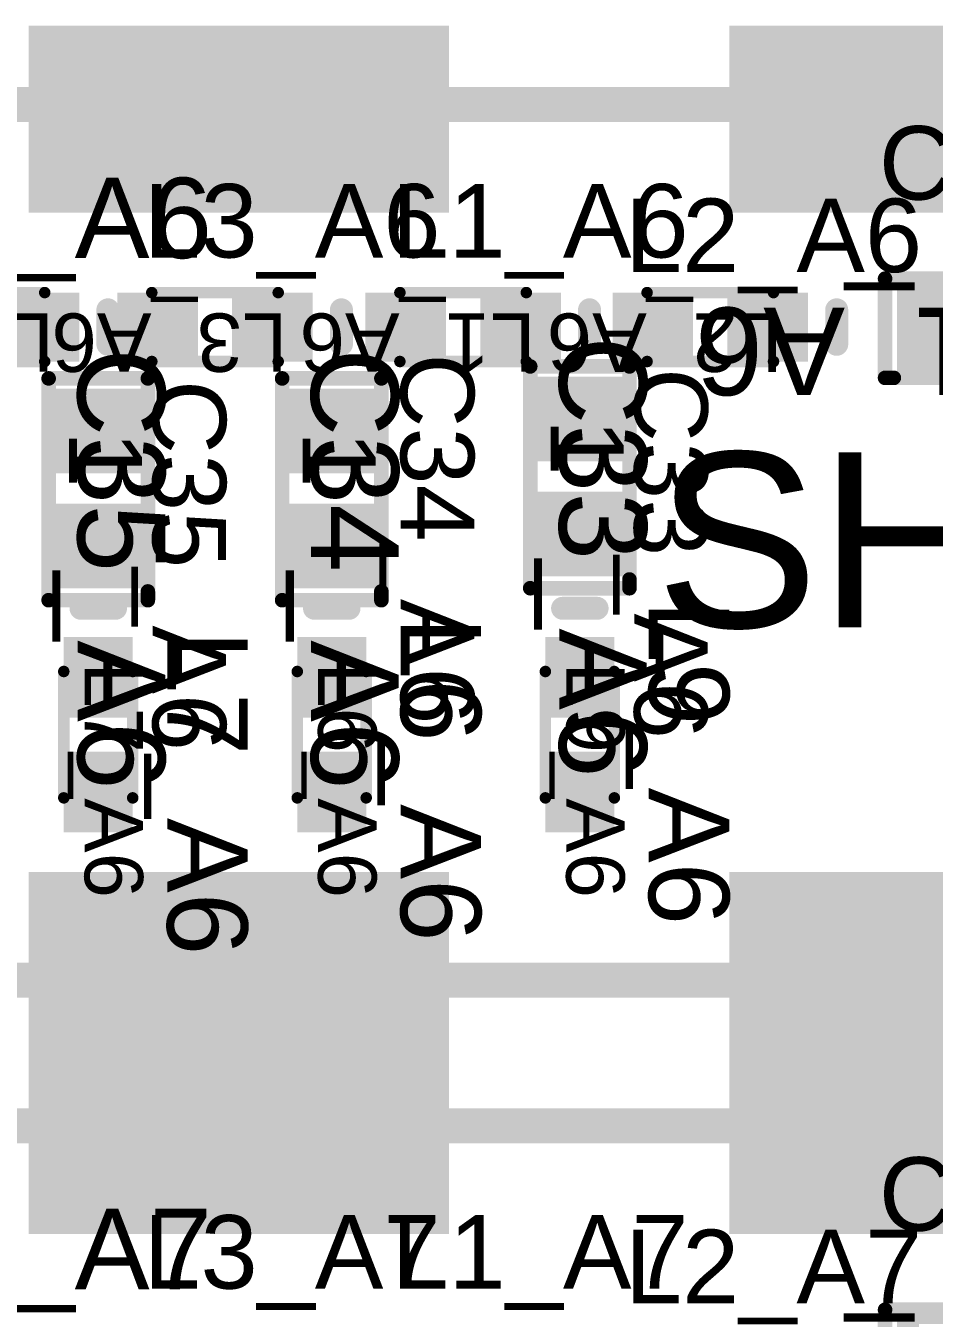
# Model space of a CAD drawing. Header units: inches. Extents: x -0.3 to 12.2, y -3.2 to 4.4.
# Drawn here: x 0.557 to 0.8682, y 1.0501 to 1.492 of the extents above; entities that cross this region are included whole.
import ezdxf

# ---------------------------------------------------------------- set-up
doc = ezdxf.new("R2010")
doc.units = ezdxf.units.IN
doc.header["$MEASUREMENT"] = 0
for name, color, linetype in [('FAB', 56, 'Continuous'), ('Top Assembly', 6, 'Continuous'), ('Top Overlay', 2, 'Continuous'), ('Top Paste', 8, 'Continuous'), ('Top Solder', 216, 'Continuous'), ('TOP_L1', 1, 'Continuous')]:
    doc.layers.add(name, color=color, linetype=linetype)
doc.styles.add('Arial', font='', dxfattribs={"height": 0.2})
doc.styles.get('Arial').set_extended_font_data('Arial')

# ---------------------------------------------------------------- blocks, each defined once
blk = doc.blocks.new('RF_S__18')
at = {"layer": 'Top Paste'}
for points in [[(-0.17, 0.175), (-0.17, 0.115), (-0.31, 0.115), (-0.31, 0.175)], [(0.07, 0.175), (0.07, 0.115), (-0.07, 0.115), (-0.07, 0.175)]]:
    blk.add_hatch(color=8, dxfattribs=at).paths.add_polyline_path(points)
at = {"layer": 'Top Solder'}
for points in [[(-0.168, 0.177), (-0.168, 0.113), (-0.312, 0.113), (-0.312, 0.177)], [(0.072, 0.177), (0.072, 0.113), (-0.072, 0.113), (-0.072, 0.177)]]:
    blk.add_hatch(color=216, dxfattribs=at).paths.add_polyline_path(points)
at = {"layer": 'TOP_L1'}
for points in [[(-0.17, 0.175), (-0.17, 0.115), (-0.31, 0.115), (-0.31, 0.175)], [(0.07, 0.175), (0.07, 0.115), (-0.07, 0.115), (-0.07, 0.175)]]:
    blk.add_hatch(color=1, dxfattribs=at).paths.add_polyline_path(points)
at = {"layer": 'Top Assembly'}
blk.add_lwpolyline([(-0.5, 0.15, 0.012, 0.012, 0), (0.5, 0.15, 0.012, 0.012, 0)], format="xyseb", dxfattribs=at)
blk = doc.blocks.new('RF_S__19')
at = {"layer": 'Top Paste'}
for points in [[(-0.17, 0.175), (-0.17, 0.115), (-0.31, 0.115), (-0.31, 0.175)], [(0.07, 0.175), (0.07, 0.115), (-0.07, 0.115), (-0.07, 0.175)], [(-0.31, -0.175), (-0.31, -0.115), (-0.17, -0.115), (-0.17, -0.175)], [(-0.07, -0.175), (-0.07, -0.115), (0.07, -0.115), (0.07, -0.175)]]:
    blk.add_hatch(color=8, dxfattribs=at).paths.add_polyline_path(points)
at = {"layer": 'Top Solder'}
for points in [[(-0.168, 0.177), (-0.168, 0.113), (-0.312, 0.113), (-0.312, 0.177)], [(0.072, 0.177), (0.072, 0.113), (-0.072, 0.113), (-0.072, 0.177)], [(-0.312, -0.177), (-0.312, -0.113), (-0.168, -0.113), (-0.168, -0.177)], [(-0.072, -0.177), (-0.072, -0.113), (0.072, -0.113), (0.072, -0.177)]]:
    blk.add_hatch(color=216, dxfattribs=at).paths.add_polyline_path(points)
at = {"layer": 'TOP_L1'}
for points in [[(-0.17, 0.175), (-0.17, 0.115), (-0.31, 0.115), (-0.31, 0.175)], [(0.07, 0.175), (0.07, 0.115), (-0.07, 0.115), (-0.07, 0.175)], [(-0.31, -0.175), (-0.31, -0.115), (-0.17, -0.115), (-0.17, -0.175)], [(-0.07, -0.175), (-0.07, -0.115), (0.07, -0.115), (0.07, -0.175)]]:
    blk.add_hatch(color=1, dxfattribs=at).paths.add_polyline_path(points)
at = {"layer": 'Top Assembly'}
for points in [[(-0.5, 0.15, 0.012, 0.012, 0), (0.5, 0.15, 0.012, 0.012, 0)], [(-0.5, -0.15, 0.012, 0.012, 0), (0.5, -0.15, 0.012, 0.012, 0)]]:
    blk.add_lwpolyline(points, format="xyseb", dxfattribs=at)
at = {"layer": 'Top Assembly', "style": 'Arial'}
blk.add_text('SH1_A6', height=0.06, rotation=360, dxfattribs=at).set_placement((-0.09727, -0.02918))
blk = doc.blocks.new('C0402_86')
at = {"layer": 'Top Paste'}
for points in [[(-0.031, -0.0125), (-0.031, 0.0125), (-0.006, 0.0125), (-0.006, -0.0125)], [(0.0084, -0.0125), (0.0084, 0.0125), (0.0334, 0.0125), (0.0334, -0.0125)]]:
    blk.add_hatch(color=8, dxfattribs=at).paths.add_polyline_path(points)
at = {"layer": 'Top Solder'}
for points in [[(-0.033, -0.0145), (-0.033, 0.0145), (-0.004, 0.0145), (-0.004, -0.0145)], [(0.0064, -0.0145), (0.0064, 0.0145), (0.0354, 0.0145), (0.0354, -0.0145)]]:
    blk.add_hatch(color=216, dxfattribs=at).paths.add_polyline_path(points)
at = {"layer": 'TOP_L1'}
for points in [[(-0.031, -0.0125), (-0.031, 0.0125), (-0.006, 0.0125), (-0.006, -0.0125)], [(0.0084, -0.0125), (0.0084, 0.0125), (0.0334, 0.0125), (0.0334, -0.0125)]]:
    blk.add_hatch(color=1, dxfattribs=at).paths.add_polyline_path(points)
at = {"layer": 'Top Assembly'}
for points in [[(-0.0365, 0.017, 0.005, 0.005, 0), (-0.0365, -0.017, 0.005, 0.005, 0)], [(0.0395, 0.017, 0.005, 0.005, 0), (-0.0365, 0.017, 0.005, 0.005, 0)], [(0.0395, 0.017, 0.005, 0.005, 0), (0.0395, -0.017, 0.005, 0.005, 0)], [(0.0395, -0.017, 0.005, 0.005, 0), (-0.0365, -0.017, 0.005, 0.005, 0)]]:
    blk.add_lwpolyline(points, format="xyseb", dxfattribs=at)
for points in [[(-0.03775, 0.017, 0.0025, 0.0025, 1), (-0.03525, 0.017, 0.0025, 0.0025, 1)], [(-0.03775, 0.017, 0.0025, 0.0025, 1), (-0.03525, 0.017, 0.0025, 0.0025, 1)], [(0.03825, 0.017, 0.0025, 0.0025, 1), (0.04075, 0.017, 0.0025, 0.0025, 1)], [(0.03825, 0.017, 0.0025, 0.0025, 1), (0.04075, 0.017, 0.0025, 0.0025, 1)], [(-0.03775, -0.017, 0.0025, 0.0025, 1), (-0.03525, -0.017, 0.0025, 0.0025, 1)], [(-0.03775, -0.017, 0.0025, 0.0025, 1), (-0.03525, -0.017, 0.0025, 0.0025, 1)], [(0.03825, -0.017, 0.0025, 0.0025, 1), (0.04075, -0.017, 0.0025, 0.0025, 1)], [(0.03825, -0.017, 0.0025, 0.0025, 1), (0.04075, -0.017, 0.0025, 0.0025, 1)]]:
    blk.add_lwpolyline(points, format="xyseb", close=True, dxfattribs=at)
at = {"layer": 'Top Overlay'}
for points in [[(0.0365, 0.017, 0.005, 0.005, 0), (-0.0365, 0.017, 0.005, 0.005, 0)], [(-0.0365, 0.017, 0.005, 0.005, 0), (-0.0365, -0.017, 0.005, 0.005, 0)], [(0.0395, 0.017, 0.005, 0.005, 0), (0.0365, 0.017, 0.005, 0.005, 0)], [(0.0395, 0.017, 0.005, 0.005, 0), (0.0395, -0.017, 0.005, 0.005, 0)], [(0.0395, -0.017, 0.005, 0.005, 0), (-0.0365, -0.017, 0.005, 0.005, 0)]]:
    blk.add_lwpolyline(points, format="xyseb", dxfattribs=at)
for points in [[(-0.03775, 0.017, 0.0025, 0.0025, 1), (-0.03525, 0.017, 0.0025, 0.0025, 1)], [(-0.03775, 0.017, 0.0025, 0.0025, 1), (-0.03525, 0.017, 0.0025, 0.0025, 1)], [(0.03525, 0.017, 0.0025, 0.0025, 1), (0.03775, 0.017, 0.0025, 0.0025, 1)], [(0.03525, 0.017, 0.0025, 0.0025, 1), (0.03775, 0.017, 0.0025, 0.0025, 1)], [(0.03825, 0.017, 0.0025, 0.0025, 1), (0.04075, 0.017, 0.0025, 0.0025, 1)], [(0.03825, 0.017, 0.0025, 0.0025, 1), (0.04075, 0.017, 0.0025, 0.0025, 1)], [(-0.03775, -0.017, 0.0025, 0.0025, 1), (-0.03525, -0.017, 0.0025, 0.0025, 1)], [(-0.03775, -0.017, 0.0025, 0.0025, 1), (-0.03525, -0.017, 0.0025, 0.0025, 1)], [(0.03825, -0.017, 0.0025, 0.0025, 1), (0.04075, -0.017, 0.0025, 0.0025, 1)], [(0.03825, -0.017, 0.0025, 0.0025, 1), (0.04075, -0.017, 0.0025, 0.0025, 1)]]:
    blk.add_lwpolyline(points, format="xyseb", close=True, dxfattribs=at)
at = {"layer": 'FAB', "style": 'Arial'}
blk.add_text('1', height=0.025, dxfattribs=at).set_placement((-0.0185, -0.01))
at = {"layer": 'Top Assembly', "style": 'Arial'}
blk.add_text('C31_A7', height=0.03, dxfattribs=at).set_placement((-0.04693, -0.00707))
blk = doc.blocks.new('0402_A_185')
at = {"layer": 'Top Paste'}
for points in [[(-0.0315, -0.00984), (-0.0315, 0.00984), (-0.00787, 0.00984), (-0.00787, -0.00984)], [(0.00787, -0.00984), (0.00787, 0.00984), (0.0315, 0.00984), (0.0315, -0.00984)]]:
    blk.add_hatch(color=8, dxfattribs=at).paths.add_polyline_path(points)
at = {"layer": 'Top Solder'}
for points in [[(-0.0335, -0.01184), (-0.0335, 0.01184), (-0.00587, 0.01184), (-0.00587, -0.01184)], [(0.00587, -0.01184), (0.00587, 0.01184), (0.0335, 0.01184), (0.0335, -0.01184)]]:
    blk.add_hatch(color=216, dxfattribs=at).paths.add_polyline_path(points)
at = {"layer": 'TOP_L1'}
for points in [[(-0.0315, -0.00984), (-0.0315, 0.00984), (-0.00787, 0.00984), (-0.00787, -0.00984)], [(0.00787, -0.00984), (0.00787, 0.00984), (0.0315, 0.00984), (0.0315, -0.00984)]]:
    blk.add_hatch(color=1, dxfattribs=at).paths.add_polyline_path(points)
at = {"layer": 'Top Assembly'}
for points in [[(0.02165, 0.01181, 0.00394, 0.00394, 0), (-0.02165, 0.01181, 0.00394, 0.00394, 0)], [(-0.02165, -0.01181, 0.00394, 0.00394, 0), (-0.02165, 0.01181, 0.00394, 0.00394, 0)], [(0.02165, -0.01181, 0.00394, 0.00394, 0), (0.02165, 0.01181, 0.00394, 0.00394, 0)], [(0.02165, -0.01181, 0.00394, 0.00394, 0), (-0.02165, -0.01181, 0.00394, 0.00394, 0)]]:
    blk.add_lwpolyline(points, format="xyseb", dxfattribs=at)
for points in [[(-0.02264, 0.01181, 0.00197, 0.00197, 1), (-0.02067, 0.01181, 0.00197, 0.00197, 1)], [(-0.02264, 0.01181, 0.00197, 0.00197, 1), (-0.02067, 0.01181, 0.00197, 0.00197, 1)], [(0.02067, 0.01181, 0.00197, 0.00197, 1), (0.02264, 0.01181, 0.00197, 0.00197, 1)], [(0.02067, 0.01181, 0.00197, 0.00197, 1), (0.02264, 0.01181, 0.00197, 0.00197, 1)], [(-0.02264, -0.01181, 0.00197, 0.00197, 1), (-0.02067, -0.01181, 0.00197, 0.00197, 1)], [(-0.02264, -0.01181, 0.00197, 0.00197, 1), (-0.02067, -0.01181, 0.00197, 0.00197, 1)], [(0.02067, -0.01181, 0.00197, 0.00197, 1), (0.02264, -0.01181, 0.00197, 0.00197, 1)], [(0.02067, -0.01181, 0.00197, 0.00197, 1), (0.02264, -0.01181, 0.00197, 0.00197, 1)]]:
    blk.add_lwpolyline(points, format="xyseb", close=True, dxfattribs=at)
at = {"layer": 'Top Overlay'}
blk.add_lwpolyline([(-0.04331, -0.00591, 0.00787, 0.00787, 0), (-0.04331, 0.00591, 0.00787, 0.00787, 0)], format="xyseb", dxfattribs=at)
for points in [[(-0.04528, 0.00591, 0.00394, 0.00394, 1), (-0.04134, 0.00591, 0.00394, 0.00394, 1)], [(-0.04528, -0.00591, 0.00394, 0.00394, 1), (-0.04134, -0.00591, 0.00394, 0.00394, 1)]]:
    blk.add_lwpolyline(points, format="xyseb", close=True, dxfattribs=at)
at = {"layer": 'Top Assembly', "style": 'Arial'}
blk.add_text('L7_A6', height=0.02, dxfattribs=at).set_placement((-0.02483, -0.00466))
blk = doc.blocks.new('0402_A_189')
at = {"layer": 'Top Paste'}
for points in [[(-0.0315, -0.00984), (-0.0315, 0.00984), (-0.00787, 0.00984), (-0.00787, -0.00984)], [(0.00787, -0.00984), (0.00787, 0.00984), (0.0315, 0.00984), (0.0315, -0.00984)]]:
    blk.add_hatch(color=8, dxfattribs=at).paths.add_polyline_path(points)
at = {"layer": 'Top Solder'}
for points in [[(-0.0335, -0.01184), (-0.0335, 0.01184), (-0.00587, 0.01184), (-0.00587, -0.01184)], [(0.00587, -0.01184), (0.00587, 0.01184), (0.0335, 0.01184), (0.0335, -0.01184)]]:
    blk.add_hatch(color=216, dxfattribs=at).paths.add_polyline_path(points)
at = {"layer": 'TOP_L1'}
for points in [[(-0.0315, -0.00984), (-0.0315, 0.00984), (-0.00787, 0.00984), (-0.00787, -0.00984)], [(0.00787, -0.00984), (0.00787, 0.00984), (0.0315, 0.00984), (0.0315, -0.00984)]]:
    blk.add_hatch(color=1, dxfattribs=at).paths.add_polyline_path(points)
at = {"layer": 'Top Assembly'}
for points in [[(0.02165, 0.01181, 0.00394, 0.00394, 0), (-0.02165, 0.01181, 0.00394, 0.00394, 0)], [(-0.02165, -0.01181, 0.00394, 0.00394, 0), (-0.02165, 0.01181, 0.00394, 0.00394, 0)], [(0.02165, -0.01181, 0.00394, 0.00394, 0), (0.02165, 0.01181, 0.00394, 0.00394, 0)], [(0.02165, -0.01181, 0.00394, 0.00394, 0), (-0.02165, -0.01181, 0.00394, 0.00394, 0)]]:
    blk.add_lwpolyline(points, format="xyseb", dxfattribs=at)
for points in [[(-0.02264, 0.01181, 0.00197, 0.00197, 1), (-0.02067, 0.01181, 0.00197, 0.00197, 1)], [(-0.02264, 0.01181, 0.00197, 0.00197, 1), (-0.02067, 0.01181, 0.00197, 0.00197, 1)], [(0.02067, 0.01181, 0.00197, 0.00197, 1), (0.02264, 0.01181, 0.00197, 0.00197, 1)], [(0.02067, 0.01181, 0.00197, 0.00197, 1), (0.02264, 0.01181, 0.00197, 0.00197, 1)], [(-0.02264, -0.01181, 0.00197, 0.00197, 1), (-0.02067, -0.01181, 0.00197, 0.00197, 1)], [(-0.02264, -0.01181, 0.00197, 0.00197, 1), (-0.02067, -0.01181, 0.00197, 0.00197, 1)], [(0.02067, -0.01181, 0.00197, 0.00197, 1), (0.02264, -0.01181, 0.00197, 0.00197, 1)], [(0.02067, -0.01181, 0.00197, 0.00197, 1), (0.02264, -0.01181, 0.00197, 0.00197, 1)]]:
    blk.add_lwpolyline(points, format="xyseb", close=True, dxfattribs=at)
at = {"layer": 'Top Overlay'}
blk.add_lwpolyline([(-0.04331, -0.00591, 0.00787, 0.00787, 0), (-0.04331, 0.00591, 0.00787, 0.00787, 0)], format="xyseb", dxfattribs=at)
for points in [[(-0.04528, 0.00591, 0.00394, 0.00394, 1), (-0.04134, 0.00591, 0.00394, 0.00394, 1)], [(-0.04528, -0.00591, 0.00394, 0.00394, 1), (-0.04134, -0.00591, 0.00394, 0.00394, 1)]]:
    blk.add_lwpolyline(points, format="xyseb", close=True, dxfattribs=at)
at = {"layer": 'Top Assembly', "style": 'Arial'}
blk.add_text('L6_A6', height=0.02, dxfattribs=at).set_placement((-0.02483, -0.00466))
blk = doc.blocks.new('0402_A_193')
at = {"layer": 'Top Paste'}
for points in [[(-0.0315, -0.00984), (-0.0315, 0.00984), (-0.00787, 0.00984), (-0.00787, -0.00984)], [(0.00787, -0.00984), (0.00787, 0.00984), (0.0315, 0.00984), (0.0315, -0.00984)]]:
    blk.add_hatch(color=8, dxfattribs=at).paths.add_polyline_path(points)
at = {"layer": 'Top Solder'}
for points in [[(-0.0335, -0.01184), (-0.0335, 0.01184), (-0.00587, 0.01184), (-0.00587, -0.01184)], [(0.00587, -0.01184), (0.00587, 0.01184), (0.0335, 0.01184), (0.0335, -0.01184)]]:
    blk.add_hatch(color=216, dxfattribs=at).paths.add_polyline_path(points)
at = {"layer": 'TOP_L1'}
for points in [[(-0.0315, -0.00984), (-0.0315, 0.00984), (-0.00787, 0.00984), (-0.00787, -0.00984)], [(0.00787, -0.00984), (0.00787, 0.00984), (0.0315, 0.00984), (0.0315, -0.00984)]]:
    blk.add_hatch(color=1, dxfattribs=at).paths.add_polyline_path(points)
at = {"layer": 'Top Assembly'}
for points in [[(0.02165, 0.01181, 0.00394, 0.00394, 0), (-0.02165, 0.01181, 0.00394, 0.00394, 0)], [(-0.02165, -0.01181, 0.00394, 0.00394, 0), (-0.02165, 0.01181, 0.00394, 0.00394, 0)], [(0.02165, -0.01181, 0.00394, 0.00394, 0), (0.02165, 0.01181, 0.00394, 0.00394, 0)], [(0.02165, -0.01181, 0.00394, 0.00394, 0), (-0.02165, -0.01181, 0.00394, 0.00394, 0)]]:
    blk.add_lwpolyline(points, format="xyseb", dxfattribs=at)
for points in [[(-0.02264, 0.01181, 0.00197, 0.00197, 1), (-0.02067, 0.01181, 0.00197, 0.00197, 1)], [(-0.02264, 0.01181, 0.00197, 0.00197, 1), (-0.02067, 0.01181, 0.00197, 0.00197, 1)], [(0.02067, 0.01181, 0.00197, 0.00197, 1), (0.02264, 0.01181, 0.00197, 0.00197, 1)], [(0.02067, 0.01181, 0.00197, 0.00197, 1), (0.02264, 0.01181, 0.00197, 0.00197, 1)], [(-0.02264, -0.01181, 0.00197, 0.00197, 1), (-0.02067, -0.01181, 0.00197, 0.00197, 1)], [(-0.02264, -0.01181, 0.00197, 0.00197, 1), (-0.02067, -0.01181, 0.00197, 0.00197, 1)], [(0.02067, -0.01181, 0.00197, 0.00197, 1), (0.02264, -0.01181, 0.00197, 0.00197, 1)], [(0.02067, -0.01181, 0.00197, 0.00197, 1), (0.02264, -0.01181, 0.00197, 0.00197, 1)]]:
    blk.add_lwpolyline(points, format="xyseb", close=True, dxfattribs=at)
at = {"layer": 'Top Overlay'}
blk.add_lwpolyline([(-0.04331, -0.00591, 0.00787, 0.00787, 0), (-0.04331, 0.00591, 0.00787, 0.00787, 0)], format="xyseb", dxfattribs=at)
for points in [[(-0.04528, 0.00591, 0.00394, 0.00394, 1), (-0.04134, 0.00591, 0.00394, 0.00394, 1)], [(-0.04528, -0.00591, 0.00394, 0.00394, 1), (-0.04134, -0.00591, 0.00394, 0.00394, 1)]]:
    blk.add_lwpolyline(points, format="xyseb", close=True, dxfattribs=at)
at = {"layer": 'Top Assembly', "style": 'Arial'}
blk.add_text('L9_A6', height=0.02, dxfattribs=at).set_placement((-0.02483, -0.00466))
blk = doc.blocks.new('0402_A_201')
at = {"layer": 'Top Paste'}
for points in [[(-0.0315, -0.00984), (-0.0315, 0.00984), (-0.00787, 0.00984), (-0.00787, -0.00984)], [(0.00787, -0.00984), (0.00787, 0.00984), (0.0315, 0.00984), (0.0315, -0.00984)]]:
    blk.add_hatch(color=8, dxfattribs=at).paths.add_polyline_path(points)
at = {"layer": 'Top Solder'}
for points in [[(-0.0335, -0.01184), (-0.0335, 0.01184), (-0.00587, 0.01184), (-0.00587, -0.01184)], [(0.00587, -0.01184), (0.00587, 0.01184), (0.0335, 0.01184), (0.0335, -0.01184)]]:
    blk.add_hatch(color=216, dxfattribs=at).paths.add_polyline_path(points)
at = {"layer": 'TOP_L1'}
for points in [[(-0.0315, -0.00984), (-0.0315, 0.00984), (-0.00787, 0.00984), (-0.00787, -0.00984)], [(0.00787, -0.00984), (0.00787, 0.00984), (0.0315, 0.00984), (0.0315, -0.00984)]]:
    blk.add_hatch(color=1, dxfattribs=at).paths.add_polyline_path(points)
at = {"layer": 'Top Assembly'}
for points in [[(0.02165, 0.01181, 0.00394, 0.00394, 0), (-0.02165, 0.01181, 0.00394, 0.00394, 0)], [(-0.02165, 0.01181, 0.00394, 0.00394, 0), (-0.02165, -0.01181, 0.00394, 0.00394, 0)], [(0.02165, 0.01181, 0.00394, 0.00394, 0), (0.02165, -0.01181, 0.00394, 0.00394, 0)], [(0.02165, -0.01181, 0.00394, 0.00394, 0), (-0.02165, -0.01181, 0.00394, 0.00394, 0)]]:
    blk.add_lwpolyline(points, format="xyseb", dxfattribs=at)
for points in [[(-0.02264, 0.01181, 0.00197, 0.00197, 1), (-0.02067, 0.01181, 0.00197, 0.00197, 1)], [(-0.02264, 0.01181, 0.00197, 0.00197, 1), (-0.02067, 0.01181, 0.00197, 0.00197, 1)], [(0.02067, 0.01181, 0.00197, 0.00197, 1), (0.02264, 0.01181, 0.00197, 0.00197, 1)], [(0.02067, 0.01181, 0.00197, 0.00197, 1), (0.02264, 0.01181, 0.00197, 0.00197, 1)], [(-0.02264, -0.01181, 0.00197, 0.00197, 1), (-0.02067, -0.01181, 0.00197, 0.00197, 1)], [(-0.02264, -0.01181, 0.00197, 0.00197, 1), (-0.02067, -0.01181, 0.00197, 0.00197, 1)], [(0.02067, -0.01181, 0.00197, 0.00197, 1), (0.02264, -0.01181, 0.00197, 0.00197, 1)], [(0.02067, -0.01181, 0.00197, 0.00197, 1), (0.02264, -0.01181, 0.00197, 0.00197, 1)]]:
    blk.add_lwpolyline(points, format="xyseb", close=True, dxfattribs=at)
at = {"layer": 'Top Overlay'}
blk.add_lwpolyline([(-0.04331, 0.00591, 0.00787, 0.00787, 0), (-0.04331, -0.00591, 0.00787, 0.00787, 0)], format="xyseb", dxfattribs=at)
for points in [[(-0.04528, 0.00591, 0.00394, 0.00394, 1), (-0.04134, 0.00591, 0.00394, 0.00394, 1)], [(-0.04528, -0.00591, 0.00394, 0.00394, 1), (-0.04134, -0.00591, 0.00394, 0.00394, 1)]]:
    blk.add_lwpolyline(points, format="xyseb", close=True, dxfattribs=at)
at = {"layer": 'Top Assembly', "style": 'Arial'}
blk.add_text('L4_A6', height=0.02, dxfattribs=at).set_placement((-0.02483, -0.00466))
blk = doc.blocks.new('0402_A_214')
at = {"layer": 'Top Paste'}
for points in [[(-0.0315, -0.00984), (-0.0315, 0.00984), (-0.00787, 0.00984), (-0.00787, -0.00984)], [(0.00787, -0.00984), (0.00787, 0.00984), (0.0315, 0.00984), (0.0315, -0.00984)]]:
    blk.add_hatch(color=8, dxfattribs=at).paths.add_polyline_path(points)
at = {"layer": 'Top Solder'}
for points in [[(-0.0335, -0.01184), (-0.0335, 0.01184), (-0.00587, 0.01184), (-0.00587, -0.01184)], [(0.00587, -0.01184), (0.00587, 0.01184), (0.0335, 0.01184), (0.0335, -0.01184)]]:
    blk.add_hatch(color=216, dxfattribs=at).paths.add_polyline_path(points)
at = {"layer": 'TOP_L1'}
for points in [[(-0.0315, -0.00984), (-0.0315, 0.00984), (-0.00787, 0.00984), (-0.00787, -0.00984)], [(0.00787, -0.00984), (0.00787, 0.00984), (0.0315, 0.00984), (0.0315, -0.00984)]]:
    blk.add_hatch(color=1, dxfattribs=at).paths.add_polyline_path(points)
at = {"layer": 'Top Assembly'}
for points in [[(0.02165, 0.01181, 0.00394, 0.00394, 0), (-0.02165, 0.01181, 0.00394, 0.00394, 0)], [(-0.02165, 0.01181, 0.00394, 0.00394, 0), (-0.02165, -0.01181, 0.00394, 0.00394, 0)], [(0.02165, 0.01181, 0.00394, 0.00394, 0), (0.02165, -0.01181, 0.00394, 0.00394, 0)], [(0.02165, -0.01181, 0.00394, 0.00394, 0), (-0.02165, -0.01181, 0.00394, 0.00394, 0)]]:
    blk.add_lwpolyline(points, format="xyseb", dxfattribs=at)
for points in [[(-0.02264, 0.01181, 0.00197, 0.00197, 1), (-0.02067, 0.01181, 0.00197, 0.00197, 1)], [(-0.02264, 0.01181, 0.00197, 0.00197, 1), (-0.02067, 0.01181, 0.00197, 0.00197, 1)], [(0.02067, 0.01181, 0.00197, 0.00197, 1), (0.02264, 0.01181, 0.00197, 0.00197, 1)], [(0.02067, 0.01181, 0.00197, 0.00197, 1), (0.02264, 0.01181, 0.00197, 0.00197, 1)], [(-0.02264, -0.01181, 0.00197, 0.00197, 1), (-0.02067, -0.01181, 0.00197, 0.00197, 1)], [(-0.02264, -0.01181, 0.00197, 0.00197, 1), (-0.02067, -0.01181, 0.00197, 0.00197, 1)], [(0.02067, -0.01181, 0.00197, 0.00197, 1), (0.02264, -0.01181, 0.00197, 0.00197, 1)], [(0.02067, -0.01181, 0.00197, 0.00197, 1), (0.02264, -0.01181, 0.00197, 0.00197, 1)]]:
    blk.add_lwpolyline(points, format="xyseb", close=True, dxfattribs=at)
at = {"layer": 'Top Overlay'}
blk.add_lwpolyline([(-0.04331, 0.00591, 0.00787, 0.00787, 0), (-0.04331, -0.00591, 0.00787, 0.00787, 0)], format="xyseb", dxfattribs=at)
for points in [[(-0.04528, 0.00591, 0.00394, 0.00394, 1), (-0.04134, 0.00591, 0.00394, 0.00394, 1)], [(-0.04528, -0.00591, 0.00394, 0.00394, 1), (-0.04134, -0.00591, 0.00394, 0.00394, 1)]]:
    blk.add_lwpolyline(points, format="xyseb", close=True, dxfattribs=at)
at = {"layer": 'Top Assembly', "style": 'Arial'}
blk.add_text('L3_A6', height=0.02, dxfattribs=at).set_placement((-0.02483, -0.00466))
blk = doc.blocks.new('0402_A_217')
at = {"layer": 'Top Paste'}
for points in [[(-0.0315, -0.00984), (-0.0315, 0.00984), (-0.00787, 0.00984), (-0.00787, -0.00984)], [(0.00787, -0.00984), (0.00787, 0.00984), (0.0315, 0.00984), (0.0315, -0.00984)]]:
    blk.add_hatch(color=8, dxfattribs=at).paths.add_polyline_path(points)
at = {"layer": 'Top Solder'}
for points in [[(-0.0335, -0.01184), (-0.0335, 0.01184), (-0.00587, 0.01184), (-0.00587, -0.01184)], [(0.00587, -0.01184), (0.00587, 0.01184), (0.0335, 0.01184), (0.0335, -0.01184)]]:
    blk.add_hatch(color=216, dxfattribs=at).paths.add_polyline_path(points)
at = {"layer": 'TOP_L1'}
for points in [[(-0.0315, -0.00984), (-0.0315, 0.00984), (-0.00787, 0.00984), (-0.00787, -0.00984)], [(0.00787, -0.00984), (0.00787, 0.00984), (0.0315, 0.00984), (0.0315, -0.00984)]]:
    blk.add_hatch(color=1, dxfattribs=at).paths.add_polyline_path(points)
at = {"layer": 'Top Assembly'}
for points in [[(0.02165, 0.01181, 0.00394, 0.00394, 0), (-0.02165, 0.01181, 0.00394, 0.00394, 0)], [(-0.02165, 0.01181, 0.00394, 0.00394, 0), (-0.02165, -0.01181, 0.00394, 0.00394, 0)], [(0.02165, 0.01181, 0.00394, 0.00394, 0), (0.02165, -0.01181, 0.00394, 0.00394, 0)], [(0.02165, -0.01181, 0.00394, 0.00394, 0), (-0.02165, -0.01181, 0.00394, 0.00394, 0)]]:
    blk.add_lwpolyline(points, format="xyseb", dxfattribs=at)
for points in [[(-0.02264, 0.01181, 0.00197, 0.00197, 1), (-0.02067, 0.01181, 0.00197, 0.00197, 1)], [(-0.02264, 0.01181, 0.00197, 0.00197, 1), (-0.02067, 0.01181, 0.00197, 0.00197, 1)], [(0.02067, 0.01181, 0.00197, 0.00197, 1), (0.02264, 0.01181, 0.00197, 0.00197, 1)], [(0.02067, 0.01181, 0.00197, 0.00197, 1), (0.02264, 0.01181, 0.00197, 0.00197, 1)], [(-0.02264, -0.01181, 0.00197, 0.00197, 1), (-0.02067, -0.01181, 0.00197, 0.00197, 1)], [(-0.02264, -0.01181, 0.00197, 0.00197, 1), (-0.02067, -0.01181, 0.00197, 0.00197, 1)], [(0.02067, -0.01181, 0.00197, 0.00197, 1), (0.02264, -0.01181, 0.00197, 0.00197, 1)], [(0.02067, -0.01181, 0.00197, 0.00197, 1), (0.02264, -0.01181, 0.00197, 0.00197, 1)]]:
    blk.add_lwpolyline(points, format="xyseb", close=True, dxfattribs=at)
at = {"layer": 'Top Overlay'}
blk.add_lwpolyline([(-0.04331, 0.00591, 0.00787, 0.00787, 0), (-0.04331, -0.00591, 0.00787, 0.00787, 0)], format="xyseb", dxfattribs=at)
for points in [[(-0.04528, 0.00591, 0.00394, 0.00394, 1), (-0.04134, 0.00591, 0.00394, 0.00394, 1)], [(-0.04528, -0.00591, 0.00394, 0.00394, 1), (-0.04134, -0.00591, 0.00394, 0.00394, 1)]]:
    blk.add_lwpolyline(points, format="xyseb", close=True, dxfattribs=at)
at = {"layer": 'Top Assembly', "style": 'Arial'}
blk.add_text('L2_A6', height=0.02, dxfattribs=at).set_placement((-0.02483, -0.00465))
blk = doc.blocks.new('0402_A_220')
at = {"layer": 'Top Paste'}
for points in [[(-0.0315, -0.00984), (-0.0315, 0.00984), (-0.00787, 0.00984), (-0.00787, -0.00984)], [(0.00787, -0.00984), (0.00787, 0.00984), (0.0315, 0.00984), (0.0315, -0.00984)]]:
    blk.add_hatch(color=8, dxfattribs=at).paths.add_polyline_path(points)
at = {"layer": 'Top Solder'}
for points in [[(-0.0335, -0.01184), (-0.0335, 0.01184), (-0.00587, 0.01184), (-0.00587, -0.01184)], [(0.00587, -0.01184), (0.00587, 0.01184), (0.0335, 0.01184), (0.0335, -0.01184)]]:
    blk.add_hatch(color=216, dxfattribs=at).paths.add_polyline_path(points)
at = {"layer": 'TOP_L1'}
for points in [[(-0.0315, -0.00984), (-0.0315, 0.00984), (-0.00787, 0.00984), (-0.00787, -0.00984)], [(0.00787, -0.00984), (0.00787, 0.00984), (0.0315, 0.00984), (0.0315, -0.00984)]]:
    blk.add_hatch(color=1, dxfattribs=at).paths.add_polyline_path(points)
at = {"layer": 'Top Assembly'}
for points in [[(0.02165, 0.01181, 0.00394, 0.00394, 0), (-0.02165, 0.01181, 0.00394, 0.00394, 0)], [(-0.02165, 0.01181, 0.00394, 0.00394, 0), (-0.02165, -0.01181, 0.00394, 0.00394, 0)], [(0.02165, 0.01181, 0.00394, 0.00394, 0), (0.02165, -0.01181, 0.00394, 0.00394, 0)], [(0.02165, -0.01181, 0.00394, 0.00394, 0), (-0.02165, -0.01181, 0.00394, 0.00394, 0)]]:
    blk.add_lwpolyline(points, format="xyseb", dxfattribs=at)
for points in [[(-0.02264, 0.01181, 0.00197, 0.00197, 1), (-0.02067, 0.01181, 0.00197, 0.00197, 1)], [(-0.02264, 0.01181, 0.00197, 0.00197, 1), (-0.02067, 0.01181, 0.00197, 0.00197, 1)], [(0.02067, 0.01181, 0.00197, 0.00197, 1), (0.02264, 0.01181, 0.00197, 0.00197, 1)], [(0.02067, 0.01181, 0.00197, 0.00197, 1), (0.02264, 0.01181, 0.00197, 0.00197, 1)], [(-0.02264, -0.01181, 0.00197, 0.00197, 1), (-0.02067, -0.01181, 0.00197, 0.00197, 1)], [(-0.02264, -0.01181, 0.00197, 0.00197, 1), (-0.02067, -0.01181, 0.00197, 0.00197, 1)], [(0.02067, -0.01181, 0.00197, 0.00197, 1), (0.02264, -0.01181, 0.00197, 0.00197, 1)], [(0.02067, -0.01181, 0.00197, 0.00197, 1), (0.02264, -0.01181, 0.00197, 0.00197, 1)]]:
    blk.add_lwpolyline(points, format="xyseb", close=True, dxfattribs=at)
at = {"layer": 'Top Overlay'}
blk.add_lwpolyline([(-0.04331, 0.00591, 0.00787, 0.00787, 0), (-0.04331, -0.00591, 0.00787, 0.00787, 0)], format="xyseb", dxfattribs=at)
for points in [[(-0.04528, 0.00591, 0.00394, 0.00394, 1), (-0.04134, 0.00591, 0.00394, 0.00394, 1)], [(-0.04528, -0.00591, 0.00394, 0.00394, 1), (-0.04134, -0.00591, 0.00394, 0.00394, 1)]]:
    blk.add_lwpolyline(points, format="xyseb", close=True, dxfattribs=at)
at = {"layer": 'Top Assembly', "style": 'Arial'}
blk.add_text('L1_A6', height=0.02, dxfattribs=at).set_placement((-0.02483, -0.00466))
blk = doc.blocks.new('C0402_237')
at = {"layer": 'Top Paste'}
for points in [[(-0.031, -0.0125), (-0.031, 0.0125), (-0.006, 0.0125), (-0.006, -0.0125)], [(0.0084, -0.0125), (0.0084, 0.0125), (0.0334, 0.0125), (0.0334, -0.0125)]]:
    blk.add_hatch(color=8, dxfattribs=at).paths.add_polyline_path(points)
at = {"layer": 'Top Solder'}
for points in [[(-0.033, -0.0145), (-0.033, 0.0145), (-0.004, 0.0145), (-0.004, -0.0145)], [(0.0064, -0.0145), (0.0064, 0.0145), (0.0354, 0.0145), (0.0354, -0.0145)]]:
    blk.add_hatch(color=216, dxfattribs=at).paths.add_polyline_path(points)
at = {"layer": 'TOP_L1'}
for points in [[(-0.031, -0.0125), (-0.031, 0.0125), (-0.006, 0.0125), (-0.006, -0.0125)], [(0.0084, -0.0125), (0.0084, 0.0125), (0.0334, 0.0125), (0.0334, -0.0125)]]:
    blk.add_hatch(color=1, dxfattribs=at).paths.add_polyline_path(points)
at = {"layer": 'Top Assembly'}
for points in [[(-0.0365, -0.017, 0.005, 0.005, 0), (-0.0365, 0.017, 0.005, 0.005, 0)], [(0.0395, 0.017, 0.005, 0.005, 0), (-0.0365, 0.017, 0.005, 0.005, 0)], [(0.0395, -0.017, 0.005, 0.005, 0), (0.0395, 0.017, 0.005, 0.005, 0)], [(0.0395, -0.017, 0.005, 0.005, 0), (-0.0365, -0.017, 0.005, 0.005, 0)]]:
    blk.add_lwpolyline(points, format="xyseb", dxfattribs=at)
for points in [[(-0.03775, 0.017, 0.0025, 0.0025, 1), (-0.03525, 0.017, 0.0025, 0.0025, 1)], [(-0.03775, 0.017, 0.0025, 0.0025, 1), (-0.03525, 0.017, 0.0025, 0.0025, 1)], [(0.03825, 0.017, 0.0025, 0.0025, 1), (0.04075, 0.017, 0.0025, 0.0025, 1)], [(0.03825, 0.017, 0.0025, 0.0025, 1), (0.04075, 0.017, 0.0025, 0.0025, 1)], [(-0.03775, -0.017, 0.0025, 0.0025, 1), (-0.03525, -0.017, 0.0025, 0.0025, 1)], [(-0.03775, -0.017, 0.0025, 0.0025, 1), (-0.03525, -0.017, 0.0025, 0.0025, 1)], [(0.03825, -0.017, 0.0025, 0.0025, 1), (0.04075, -0.017, 0.0025, 0.0025, 1)], [(0.03825, -0.017, 0.0025, 0.0025, 1), (0.04075, -0.017, 0.0025, 0.0025, 1)]]:
    blk.add_lwpolyline(points, format="xyseb", close=True, dxfattribs=at)
at = {"layer": 'Top Overlay'}
for points in [[(0.0365, 0.017, 0.005, 0.005, 0), (-0.0365, 0.017, 0.005, 0.005, 0)], [(-0.0365, -0.017, 0.005, 0.005, 0), (-0.0365, 0.017, 0.005, 0.005, 0)], [(0.0395, 0.017, 0.005, 0.005, 0), (0.0365, 0.017, 0.005, 0.005, 0)], [(0.0395, -0.017, 0.005, 0.005, 0), (0.0395, 0.017, 0.005, 0.005, 0)], [(0.0395, -0.017, 0.005, 0.005, 0), (-0.0365, -0.017, 0.005, 0.005, 0)]]:
    blk.add_lwpolyline(points, format="xyseb", dxfattribs=at)
for points in [[(-0.03775, 0.017, 0.0025, 0.0025, 1), (-0.03525, 0.017, 0.0025, 0.0025, 1)], [(-0.03775, 0.017, 0.0025, 0.0025, 1), (-0.03525, 0.017, 0.0025, 0.0025, 1)], [(0.03525, 0.017, 0.0025, 0.0025, 1), (0.03775, 0.017, 0.0025, 0.0025, 1)], [(0.03525, 0.017, 0.0025, 0.0025, 1), (0.03775, 0.017, 0.0025, 0.0025, 1)], [(0.03825, 0.017, 0.0025, 0.0025, 1), (0.04075, 0.017, 0.0025, 0.0025, 1)], [(0.03825, 0.017, 0.0025, 0.0025, 1), (0.04075, 0.017, 0.0025, 0.0025, 1)], [(-0.03775, -0.017, 0.0025, 0.0025, 1), (-0.03525, -0.017, 0.0025, 0.0025, 1)], [(-0.03775, -0.017, 0.0025, 0.0025, 1), (-0.03525, -0.017, 0.0025, 0.0025, 1)], [(0.03825, -0.017, 0.0025, 0.0025, 1), (0.04075, -0.017, 0.0025, 0.0025, 1)], [(0.03825, -0.017, 0.0025, 0.0025, 1), (0.04075, -0.017, 0.0025, 0.0025, 1)]]:
    blk.add_lwpolyline(points, format="xyseb", close=True, dxfattribs=at)
at = {"layer": 'FAB', "style": 'Arial'}
blk.add_text('1', height=0.025, dxfattribs=at).set_placement((-0.0185, -0.01))
at = {"layer": 'Top Assembly', "style": 'Arial'}
blk.add_text('C35_A6', height=0.03, dxfattribs=at).set_placement((-0.04693, -0.00707))
blk = doc.blocks.new('C0402_240')
at = {"layer": 'Top Paste'}
for points in [[(-0.031, -0.0125), (-0.031, 0.0125), (-0.006, 0.0125), (-0.006, -0.0125)], [(0.0084, -0.0125), (0.0084, 0.0125), (0.0334, 0.0125), (0.0334, -0.0125)]]:
    blk.add_hatch(color=8, dxfattribs=at).paths.add_polyline_path(points)
at = {"layer": 'Top Solder'}
for points in [[(-0.033, -0.0145), (-0.033, 0.0145), (-0.004, 0.0145), (-0.004, -0.0145)], [(0.0064, -0.0145), (0.0064, 0.0145), (0.0354, 0.0145), (0.0354, -0.0145)]]:
    blk.add_hatch(color=216, dxfattribs=at).paths.add_polyline_path(points)
at = {"layer": 'TOP_L1'}
for points in [[(-0.031, -0.0125), (-0.031, 0.0125), (-0.006, 0.0125), (-0.006, -0.0125)], [(0.0084, -0.0125), (0.0084, 0.0125), (0.0334, 0.0125), (0.0334, -0.0125)]]:
    blk.add_hatch(color=1, dxfattribs=at).paths.add_polyline_path(points)
at = {"layer": 'Top Assembly'}
for points in [[(0.0395, 0.017, 0.005, 0.005, 0), (-0.0365, 0.017, 0.005, 0.005, 0)], [(-0.0365, -0.017, 0.005, 0.005, 0), (-0.0365, 0.017, 0.005, 0.005, 0)], [(0.0395, -0.017, 0.005, 0.005, 0), (0.0395, 0.017, 0.005, 0.005, 0)], [(0.0395, -0.017, 0.005, 0.005, 0), (-0.0365, -0.017, 0.005, 0.005, 0)]]:
    blk.add_lwpolyline(points, format="xyseb", dxfattribs=at)
for points in [[(-0.03775, 0.017, 0.0025, 0.0025, 1), (-0.03525, 0.017, 0.0025, 0.0025, 1)], [(-0.03775, 0.017, 0.0025, 0.0025, 1), (-0.03525, 0.017, 0.0025, 0.0025, 1)], [(0.03825, 0.017, 0.0025, 0.0025, 1), (0.04075, 0.017, 0.0025, 0.0025, 1)], [(0.03825, 0.017, 0.0025, 0.0025, 1), (0.04075, 0.017, 0.0025, 0.0025, 1)], [(-0.03775, -0.017, 0.0025, 0.0025, 1), (-0.03525, -0.017, 0.0025, 0.0025, 1)], [(-0.03775, -0.017, 0.0025, 0.0025, 1), (-0.03525, -0.017, 0.0025, 0.0025, 1)], [(0.03825, -0.017, 0.0025, 0.0025, 1), (0.04075, -0.017, 0.0025, 0.0025, 1)], [(0.03825, -0.017, 0.0025, 0.0025, 1), (0.04075, -0.017, 0.0025, 0.0025, 1)]]:
    blk.add_lwpolyline(points, format="xyseb", close=True, dxfattribs=at)
at = {"layer": 'Top Overlay'}
for points in [[(-0.0365, -0.017, 0.005, 0.005, 0), (-0.0365, 0.017, 0.005, 0.005, 0)], [(0.0365, 0.017, 0.005, 0.005, 0), (-0.0365, 0.017, 0.005, 0.005, 0)], [(0.0395, 0.017, 0.005, 0.005, 0), (0.0365, 0.017, 0.005, 0.005, 0)], [(0.0395, -0.017, 0.005, 0.005, 0), (0.0395, 0.017, 0.005, 0.005, 0)], [(0.0395, -0.017, 0.005, 0.005, 0), (-0.0365, -0.017, 0.005, 0.005, 0)]]:
    blk.add_lwpolyline(points, format="xyseb", dxfattribs=at)
for points in [[(-0.03775, 0.017, 0.0025, 0.0025, 1), (-0.03525, 0.017, 0.0025, 0.0025, 1)], [(-0.03775, 0.017, 0.0025, 0.0025, 1), (-0.03525, 0.017, 0.0025, 0.0025, 1)], [(0.03525, 0.017, 0.0025, 0.0025, 1), (0.03775, 0.017, 0.0025, 0.0025, 1)], [(0.03525, 0.017, 0.0025, 0.0025, 1), (0.03775, 0.017, 0.0025, 0.0025, 1)], [(0.03825, 0.017, 0.0025, 0.0025, 1), (0.04075, 0.017, 0.0025, 0.0025, 1)], [(0.03825, 0.017, 0.0025, 0.0025, 1), (0.04075, 0.017, 0.0025, 0.0025, 1)], [(-0.03775, -0.017, 0.0025, 0.0025, 1), (-0.03525, -0.017, 0.0025, 0.0025, 1)], [(-0.03775, -0.017, 0.0025, 0.0025, 1), (-0.03525, -0.017, 0.0025, 0.0025, 1)], [(0.03825, -0.017, 0.0025, 0.0025, 1), (0.04075, -0.017, 0.0025, 0.0025, 1)], [(0.03825, -0.017, 0.0025, 0.0025, 1), (0.04075, -0.017, 0.0025, 0.0025, 1)]]:
    blk.add_lwpolyline(points, format="xyseb", close=True, dxfattribs=at)
at = {"layer": 'FAB', "style": 'Arial'}
blk.add_text('1', height=0.025, dxfattribs=at).set_placement((-0.0185, -0.01))
at = {"layer": 'Top Assembly', "style": 'Arial'}
blk.add_text('C34_A6', height=0.03, dxfattribs=at).set_placement((-0.04693, -0.00707))
blk = doc.blocks.new('C0402_243')
at = {"layer": 'Top Paste'}
for points in [[(-0.031, -0.0125), (-0.031, 0.0125), (-0.006, 0.0125), (-0.006, -0.0125)], [(0.0084, -0.0125), (0.0084, 0.0125), (0.0334, 0.0125), (0.0334, -0.0125)]]:
    blk.add_hatch(color=8, dxfattribs=at).paths.add_polyline_path(points)
at = {"layer": 'Top Solder'}
for points in [[(-0.033, -0.0145), (-0.033, 0.0145), (-0.004, 0.0145), (-0.004, -0.0145)], [(0.0064, -0.0145), (0.0064, 0.0145), (0.0354, 0.0145), (0.0354, -0.0145)]]:
    blk.add_hatch(color=216, dxfattribs=at).paths.add_polyline_path(points)
at = {"layer": 'TOP_L1'}
for points in [[(-0.031, -0.0125), (-0.031, 0.0125), (-0.006, 0.0125), (-0.006, -0.0125)], [(0.0084, -0.0125), (0.0084, 0.0125), (0.0334, 0.0125), (0.0334, -0.0125)]]:
    blk.add_hatch(color=1, dxfattribs=at).paths.add_polyline_path(points)
at = {"layer": 'Top Assembly'}
for points in [[(-0.0365, -0.017, 0.005, 0.005, 0), (-0.0365, 0.017, 0.005, 0.005, 0)], [(0.0395, 0.017, 0.005, 0.005, 0), (-0.0365, 0.017, 0.005, 0.005, 0)], [(0.0395, -0.017, 0.005, 0.005, 0), (0.0395, 0.017, 0.005, 0.005, 0)], [(0.0395, -0.017, 0.005, 0.005, 0), (-0.0365, -0.017, 0.005, 0.005, 0)]]:
    blk.add_lwpolyline(points, format="xyseb", dxfattribs=at)
for points in [[(-0.03775, 0.017, 0.0025, 0.0025, 1), (-0.03525, 0.017, 0.0025, 0.0025, 1)], [(-0.03775, 0.017, 0.0025, 0.0025, 1), (-0.03525, 0.017, 0.0025, 0.0025, 1)], [(0.03825, 0.017, 0.0025, 0.0025, 1), (0.04075, 0.017, 0.0025, 0.0025, 1)], [(0.03825, 0.017, 0.0025, 0.0025, 1), (0.04075, 0.017, 0.0025, 0.0025, 1)], [(-0.03775, -0.017, 0.0025, 0.0025, 1), (-0.03525, -0.017, 0.0025, 0.0025, 1)], [(-0.03775, -0.017, 0.0025, 0.0025, 1), (-0.03525, -0.017, 0.0025, 0.0025, 1)], [(0.03825, -0.017, 0.0025, 0.0025, 1), (0.04075, -0.017, 0.0025, 0.0025, 1)], [(0.03825, -0.017, 0.0025, 0.0025, 1), (0.04075, -0.017, 0.0025, 0.0025, 1)]]:
    blk.add_lwpolyline(points, format="xyseb", close=True, dxfattribs=at)
at = {"layer": 'Top Overlay'}
for points in [[(0.0365, 0.017, 0.005, 0.005, 0), (-0.0365, 0.017, 0.005, 0.005, 0)], [(-0.0365, -0.017, 0.005, 0.005, 0), (-0.0365, 0.017, 0.005, 0.005, 0)], [(0.0395, 0.017, 0.005, 0.005, 0), (0.0365, 0.017, 0.005, 0.005, 0)], [(0.0395, -0.017, 0.005, 0.005, 0), (0.0395, 0.017, 0.005, 0.005, 0)], [(0.0395, -0.017, 0.005, 0.005, 0), (-0.0365, -0.017, 0.005, 0.005, 0)]]:
    blk.add_lwpolyline(points, format="xyseb", dxfattribs=at)
for points in [[(-0.03775, 0.017, 0.0025, 0.0025, 1), (-0.03525, 0.017, 0.0025, 0.0025, 1)], [(-0.03775, 0.017, 0.0025, 0.0025, 1), (-0.03525, 0.017, 0.0025, 0.0025, 1)], [(0.03525, 0.017, 0.0025, 0.0025, 1), (0.03775, 0.017, 0.0025, 0.0025, 1)], [(0.03525, 0.017, 0.0025, 0.0025, 1), (0.03775, 0.017, 0.0025, 0.0025, 1)], [(0.03825, 0.017, 0.0025, 0.0025, 1), (0.04075, 0.017, 0.0025, 0.0025, 1)], [(0.03825, 0.017, 0.0025, 0.0025, 1), (0.04075, 0.017, 0.0025, 0.0025, 1)], [(-0.03775, -0.017, 0.0025, 0.0025, 1), (-0.03525, -0.017, 0.0025, 0.0025, 1)], [(-0.03775, -0.017, 0.0025, 0.0025, 1), (-0.03525, -0.017, 0.0025, 0.0025, 1)], [(0.03825, -0.017, 0.0025, 0.0025, 1), (0.04075, -0.017, 0.0025, 0.0025, 1)], [(0.03825, -0.017, 0.0025, 0.0025, 1), (0.04075, -0.017, 0.0025, 0.0025, 1)]]:
    blk.add_lwpolyline(points, format="xyseb", close=True, dxfattribs=at)
at = {"layer": 'FAB', "style": 'Arial'}
blk.add_text('1', height=0.025, dxfattribs=at).set_placement((-0.0185, -0.01))
at = {"layer": 'Top Assembly', "style": 'Arial'}
blk.add_text('C33_A6', height=0.03, dxfattribs=at).set_placement((-0.04693, -0.00707))
blk = doc.blocks.new('C0402_266')
at = {"layer": 'Top Paste'}
for points in [[(-0.031, -0.0125), (-0.031, 0.0125), (-0.006, 0.0125), (-0.006, -0.0125)], [(0.0084, -0.0125), (0.0084, 0.0125), (0.0334, 0.0125), (0.0334, -0.0125)]]:
    blk.add_hatch(color=8, dxfattribs=at).paths.add_polyline_path(points)
at = {"layer": 'Top Solder'}
for points in [[(-0.033, -0.0145), (-0.033, 0.0145), (-0.004, 0.0145), (-0.004, -0.0145)], [(0.0064, -0.0145), (0.0064, 0.0145), (0.0354, 0.0145), (0.0354, -0.0145)]]:
    blk.add_hatch(color=216, dxfattribs=at).paths.add_polyline_path(points)
at = {"layer": 'TOP_L1'}
for points in [[(-0.031, -0.0125), (-0.031, 0.0125), (-0.006, 0.0125), (-0.006, -0.0125)], [(0.0084, -0.0125), (0.0084, 0.0125), (0.0334, 0.0125), (0.0334, -0.0125)]]:
    blk.add_hatch(color=1, dxfattribs=at).paths.add_polyline_path(points)
at = {"layer": 'Top Assembly'}
for points in [[(0.0395, 0.017, 0.005, 0.005, 0), (-0.0365, 0.017, 0.005, 0.005, 0)], [(-0.0365, 0.017, 0.005, 0.005, 0), (-0.0365, -0.017, 0.005, 0.005, 0)], [(0.0395, 0.017, 0.005, 0.005, 0), (0.0395, -0.017, 0.005, 0.005, 0)], [(0.0395, -0.017, 0.005, 0.005, 0), (-0.0365, -0.017, 0.005, 0.005, 0)]]:
    blk.add_lwpolyline(points, format="xyseb", dxfattribs=at)
for points in [[(-0.03775, 0.017, 0.0025, 0.0025, 1), (-0.03525, 0.017, 0.0025, 0.0025, 1)], [(-0.03775, 0.017, 0.0025, 0.0025, 1), (-0.03525, 0.017, 0.0025, 0.0025, 1)], [(0.03825, 0.017, 0.0025, 0.0025, 1), (0.04075, 0.017, 0.0025, 0.0025, 1)], [(0.03825, 0.017, 0.0025, 0.0025, 1), (0.04075, 0.017, 0.0025, 0.0025, 1)], [(-0.03775, -0.017, 0.0025, 0.0025, 1), (-0.03525, -0.017, 0.0025, 0.0025, 1)], [(-0.03775, -0.017, 0.0025, 0.0025, 1), (-0.03525, -0.017, 0.0025, 0.0025, 1)], [(0.03825, -0.017, 0.0025, 0.0025, 1), (0.04075, -0.017, 0.0025, 0.0025, 1)], [(0.03825, -0.017, 0.0025, 0.0025, 1), (0.04075, -0.017, 0.0025, 0.0025, 1)]]:
    blk.add_lwpolyline(points, format="xyseb", close=True, dxfattribs=at)
at = {"layer": 'Top Overlay'}
for points in [[(-0.0365, 0.017, 0.005, 0.005, 0), (-0.0365, -0.017, 0.005, 0.005, 0)], [(0.0365, 0.017, 0.005, 0.005, 0), (-0.0365, 0.017, 0.005, 0.005, 0)], [(0.0395, 0.017, 0.005, 0.005, 0), (0.0365, 0.017, 0.005, 0.005, 0)], [(0.0395, 0.017, 0.005, 0.005, 0), (0.0395, -0.017, 0.005, 0.005, 0)], [(0.0395, -0.017, 0.005, 0.005, 0), (-0.0365, -0.017, 0.005, 0.005, 0)]]:
    blk.add_lwpolyline(points, format="xyseb", dxfattribs=at)
for points in [[(-0.03775, 0.017, 0.0025, 0.0025, 1), (-0.03525, 0.017, 0.0025, 0.0025, 1)], [(-0.03775, 0.017, 0.0025, 0.0025, 1), (-0.03525, 0.017, 0.0025, 0.0025, 1)], [(0.03525, 0.017, 0.0025, 0.0025, 1), (0.03775, 0.017, 0.0025, 0.0025, 1)], [(0.03525, 0.017, 0.0025, 0.0025, 1), (0.03775, 0.017, 0.0025, 0.0025, 1)], [(0.03825, 0.017, 0.0025, 0.0025, 1), (0.04075, 0.017, 0.0025, 0.0025, 1)], [(0.03825, 0.017, 0.0025, 0.0025, 1), (0.04075, 0.017, 0.0025, 0.0025, 1)], [(-0.03775, -0.017, 0.0025, 0.0025, 1), (-0.03525, -0.017, 0.0025, 0.0025, 1)], [(-0.03775, -0.017, 0.0025, 0.0025, 1), (-0.03525, -0.017, 0.0025, 0.0025, 1)], [(0.03825, -0.017, 0.0025, 0.0025, 1), (0.04075, -0.017, 0.0025, 0.0025, 1)], [(0.03825, -0.017, 0.0025, 0.0025, 1), (0.04075, -0.017, 0.0025, 0.0025, 1)]]:
    blk.add_lwpolyline(points, format="xyseb", close=True, dxfattribs=at)
at = {"layer": 'FAB', "style": 'Arial'}
blk.add_text('1', height=0.025, dxfattribs=at).set_placement((-0.0185, -0.01))
at = {"layer": 'Top Assembly', "style": 'Arial'}
blk.add_text('C31_A6', height=0.03, dxfattribs=at).set_placement((-0.04693, -0.00707))

msp = doc.modelspace()

# ---------------------------------------------------------------- block references
for name, p in [('RF_S__19', (0.87, 1.315)), ('RF_S__18', (0.87, 0.965))]:
    msp.add_blockref(name, p)
for name, p, rotation in [('C0402_266', (0.8909, 1.38835), 180), ('0402_A_201', (0.54183, 1.38876), 180), ('0402_A_214', (0.62183, 1.38876), 180), ('0402_A_220', (0.70683, 1.38876), 180), ('0402_A_217', (0.79152, 1.38876), 180), ('C0402_243', (0.74683, 1.33876), 270), ('C0402_237', (0.58183, 1.33466), 270), ('C0402_240', (0.66183, 1.33466), 270), ('0402_A_185', (0.58183, 1.24907), 270), ('0402_A_189', (0.66183, 1.24907), 270), ('0402_A_193', (0.74683, 1.24907), 270), ('C0402_86', (0.8909, 1.035), 180)]:
    msp.add_blockref(name, p, dxfattribs=dict(rotation=rotation))

# ---------------------------------------------------------------- texts
at = {"layer": 'Top Overlay', "style": 'Arial'}
for s, height, p in [('C31_A6', 0.025197, (0.84926, 1.43243)), ('L4_A6', 0.027559, (0.50951, 1.41238)), ('L3_A6', 0.025197, (0.59731, 1.41259)), ('L1_A6', 0.025197, (0.68231, 1.41259)), ('L2_A6', 0.025197, (0.76231, 1.40759)), ('C31_A7', 0.025197, (0.84926, 1.07908)), ('L4_A7', 0.027559, (0.50951, 1.05903)), ('L3_A7', 0.025197, (0.59731, 1.05924)), ('L1_A7', 0.025197, (0.68231, 1.05924)), ('L2_A7', 0.025197, (0.76231, 1.05424))]:
    msp.add_text(s, height=height, dxfattribs=at).set_placement(p)
for s, height, p in [('C34_A6', 0.025197, (0.68544, 1.37976)), ('C33_A6', 0.025197, (0.76544, 1.37476)), ('C35_A6', 0.025197, (0.60044, 1.37066)), ('L9_A6', 0.027559, (0.77045, 1.29512)), ('L6_A6', 0.027559, (0.68545, 1.28949)), ('L7_A6', 0.027559, (0.60545, 1.2848))]:
    msp.add_text(s, height=height, rotation=270, dxfattribs=at).set_placement(p)

doc.saveas('drawing.dxf')
